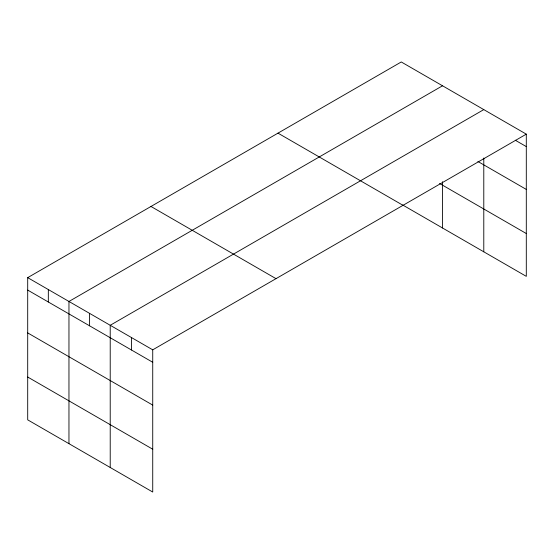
<?xml version="1.0" encoding="UTF-8"?>
<svg xmlns="http://www.w3.org/2000/svg" width="554" height="554" viewBox="0 0 554 554"><rect width="100%" height="100%" fill="white"/><g stroke="black" fill="none" stroke-linecap="round" stroke-linejoin="round"><path stroke-width="0.83" d="M526.3 134.151L401.269 61.965L27.7 277.644L27.7 419.849L152.731 492.035L152.731 349.83L526.3 134.151L526.3 276.356L402.744 205.022M483.787 158.022L483.787 251.814M442.528 85.787L68.959 301.466L68.959 443.671M483.787 109.609L110.218 325.288L110.218 467.493M515.303 140.245L526.3 146.595M477.894 161.47L526.3 189.413M439.585 183.471L526.3 233.532M277.99 133.14L403.021 205.326M150.979 206.469L276.01 278.655M27.7 277.644L152.731 349.83M27.7 290.088L152.731 362.274M27.7 332.912L152.731 405.099M27.7 377.032L152.731 449.218M442.528 181.712L442.528 227.992M131.471 337.559L131.471 350.003M89.589 313.377L89.589 325.821M48.33 289.555L48.33 301.999"/></g></svg>
